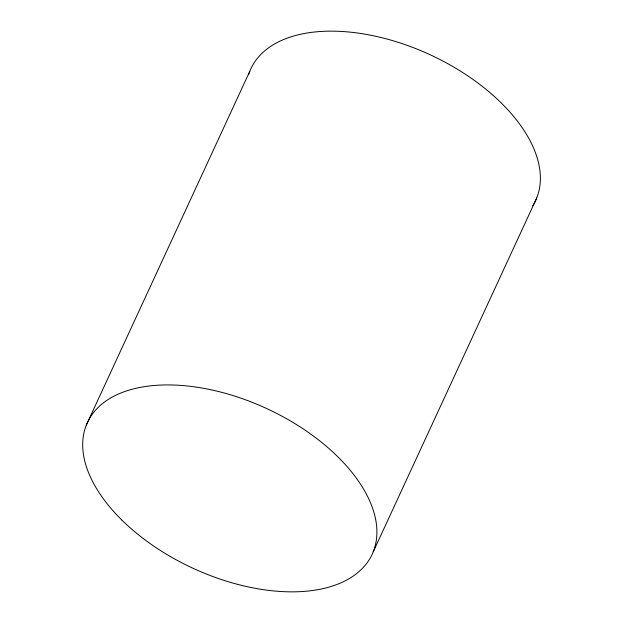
<?xml version="1.0" encoding="UTF-8"?>
<svg xmlns="http://www.w3.org/2000/svg" width="623" height="623" viewBox="0 0 623 623"><rect width="100%" height="100%" fill="white"/><g stroke="black" fill="none" stroke-linecap="round" stroke-linejoin="round"><path stroke-width="0.93" d="M86.34 425.026L249.807 71.248M373.263 551.752L536.73 197.974M248.554 74.783A156.879 87.952 24.8 0 1 429.823 54.614A156.879 87.952 24.8 0 1 532.844 205.691M121.726 519.932A156.879 87.952 24.8 0 0 370.272 557.951A156.879 87.952 24.8 0 0 197.405 387.28A156.879 87.952 24.8 0 0 121.726 519.932"/></g></svg>
